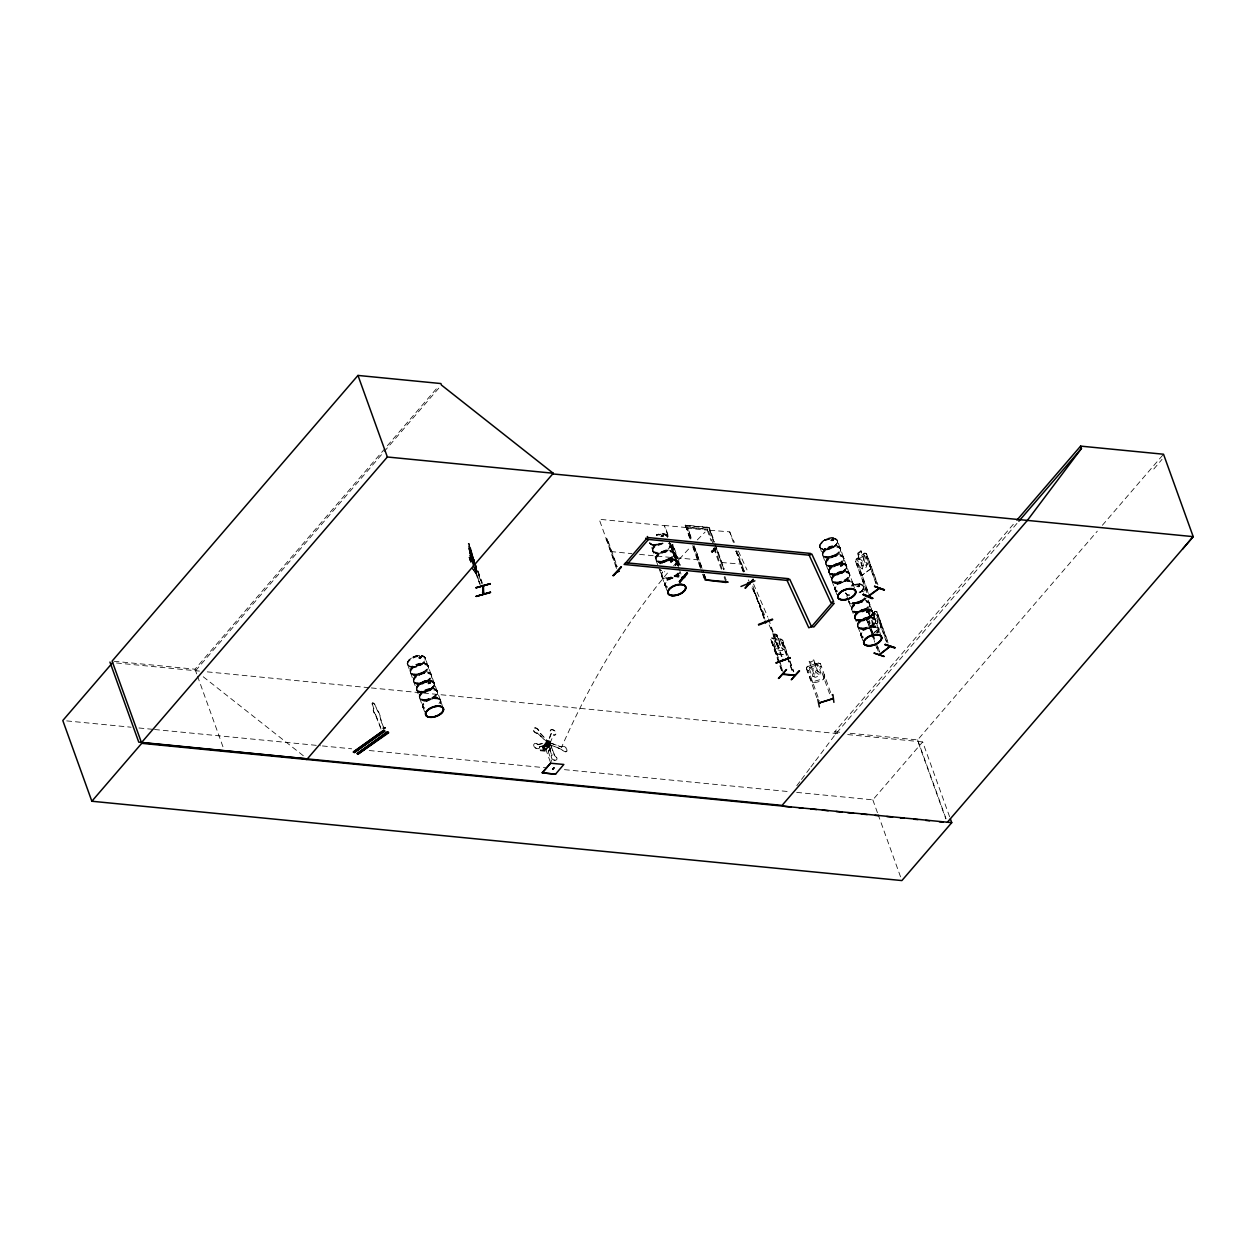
<?xml version="1.0" encoding="UTF-8"?>
<svg xmlns="http://www.w3.org/2000/svg" width="1256" height="1256" viewBox="0 0 1256 1256"><rect width="100%" height="100%" fill="white"/><g stroke="black" fill="none" stroke-linecap="round" stroke-linejoin="round"><path stroke-width="0.75" stroke-dasharray="5 3.75" d="M715.355 548.621L714.617 548.165M661.786 576.582L661.425 574.494L662.823 577.87M670.469 544.225L670.688 545.512M825.522 562.845L826.888 565.655L825.804 564.289M831.456 579.173L832.681 581.968M851.442 608.768L858.586 627.89M691.177 538.149L687.189 526.955L691.397 538.275M824.109 674.441L823.936 678.868C796.901 684.379 828.567 684.222 824.281 674.503M413.303 680.265L414.668 683.06M419.237 696.75L420.603 699.545M422.44 705.652L423.837 708.431M428.484 667.313L428.484 667.36A9.514 4.93 -19.8 0 0 415.077 666.041A9.514 4.93 -19.8 0 0 414.543 675.1A9.514 4.93 -19.8 0 0 428.469 667.36L427.087 664.393M440.84 701.617L440.589 700.22M834.659 588.091L835.978 590.979M843.906 558.732L843.922 558.826A9.514 4.93 -19.8 0 0 830.499 557.554A9.514 4.93 -19.8 0 0 829.981 566.597A9.514 4.93 -19.8 0 0 843.891 558.857L842.713 556.141M849.857 575.264L849.857 575.311A9.514 4.93 -19.8 0 0 836.433 574.039A9.514 4.93 -19.8 0 0 835.915 583.082A9.514 4.93 -19.8 0 0 849.825 575.342L849.558 573.725M869.827 604.733L869.827 604.78A9.514 4.93 -19.8 0 0 856.419 603.461A9.514 4.93 -19.8 0 0 855.885 612.52A9.514 4.93 -19.8 0 0 869.811 604.78L869.827 605.188A9.389 4.867 -19.8 0 1 856.137 612.959A9.389 4.867 -19.8 0 1 856.67 604.026A9.389 4.867 -19.8 0 1 869.874 605.329L868.493 601.891L869.293 602.896M544.303 749.094C538.887 751.324 558.37 734.619 543.283 748.388M547.914 743.112L548.888 743.913M417.636 685.478L423.413 681.977L430.274 680.925M857.047 620.417L858.868 620.794L855.603 619.695L854.347 616.869C855.776 610.149 870.424 604.733 872.842 612.991C871.334 618.69 864.207 621.014 858.9 620.794A9.404 4.867 -19.8 0 1 859.481 611.86A9.404 4.867 -19.8 0 1 872.7 613.163L872.794 612.991A9.404 4.867 -19.8 0 1 858.947 620.809M407.195 663.325C409.064 656.81 420.43 652.382 425.329 657.799C426.318 665.492 409.566 671.191 407.227 663.325L407.431 664.612M434.56 684.175C435.251 692.81 411.717 696.295 417.73 685.729M434.309 685.964L434.466 683.154L430.306 680.878M676.78 562.5L675.383 565.451A9.373 4.851 -19.8 0 0 672.4 559.187A9.373 4.851 -19.8 0 0 660.044 563.96A9.373 4.851 -19.8 0 1 672.415 559.25A9.373 4.851 -19.8 0 1 675.288 565.514A9.404 4.867 -19.8 0 0 673.404 559.407A9.404 4.867 -19.8 0 0 661.551 562.641L665.633 560.302L672.494 559.25M846.795 567.241A9.404 4.867 -19.8 0 0 833.56 565.954A9.404 4.867 -19.8 0 0 833.042 574.887A9.404 4.867 -19.8 0 0 846.795 567.241C845.351 558.983 829.698 564.07 828.426 570.915L829.698 573.772L832.963 574.918M846.795 566.77C844.801 573.05 835.476 576.457 829.557 573.411M854.473 617.23C856.278 610.636 867.912 606.397 872.559 611.672M872.7 612.677L871.413 615.958M469.697 556.33L469.932 555.388L472.994 560.27L471.408 557.476L472.664 558.936L471.283 553.033L474.47 561.887M420.995 691.993L421.372 692.292M833.592 574.887C833.325 573.615 833.168 574.714 834.785 574.212M860.69 620.009C859.795 621.296 858.68 619.035 859.497 620.794M712.246 552.593C714.931 549.076 709.828 551.698 711.901 552.562M711.807 550.693L712.466 552.452M712.67 552.405L712.67 550.787M713.204 549.422L713.424 551.274M714.727 548.134L714.083 549.5M713.973 548.291L713.706 550.097L714.193 549.343M713.863 550.112L713.063 549.437M714.397 550.489L715.465 548.966M875.244 611.484L867.284 617.685L866.718 619.915L874.631 642.114M866.844 619.883L867.394 617.732M537.756 733.08L537.223 733.378A3.344 2.088 41.2 0 1 533.219 730.191A3.344 2.088 41.2 0 1 535.684 728.135A3.344 2.088 41.2 0 1 538.84 732.028L548.275 741.746L539.06 731.777A3.344 2.088 41.2 0 0 535.904 727.883A3.344 2.088 41.2 0 0 533.439 729.956A3.344 2.088 41.2 0 0 537.442 733.127L547.286 742.516M412.533 666.638L412.062 665.994L413.083 666.449M412.251 666.496L413.193 666.339L412.156 666.434M412.408 666.889L413.02 666.324M419.834 656.982L419.818 658.144L419.441 657.312M420.038 656.778L420.603 657.485M421.482 657.563L420.038 656.715M421.545 692.292L421.938 691.836M421.011 692.103L421.859 691.083L421.749 692.26M427.904 683.405L429.348 682.275M654.188 544.664L655.616 544.429M661.017 536.516C660.201 535.574 663.309 537.427 663.702 535.888M662.132 536.548L661.41 535.668L663.388 535.197M670.437 561.071L670.783 562.06M671.426 562.013L672.321 560.631L672.243 561.479M825.428 548.935L824.328 548.574M824.878 548.778L824.909 549.092M824.847 549.217L824.595 548.338L825.522 549.06M830.985 540.598L833.325 540.598L832.681 539.342M833.199 540.221L833.466 539.499M833.623 539.829L832.288 540.692M834.643 574.212L833.435 574.667M834.769 574.102L833.984 574.856M842.917 565.341L840.5 566.456L840.971 564.949M841.504 564.98L842.368 565.357L841.41 564.776M842.242 565.074L842.117 565.891M856.89 586.521L859.685 585.861L857.11 586.065M857.456 586.521L859.073 586.128M859.12 586.128L858.398 585.265M860.674 620.244L859.826 620.119M866.467 611.107C865.258 614.467 871.617 610.337 871.538 609.317M867.19 612.127L866.891 610.856M867.88 611.389L867.315 610.699M866.828 592.644L855.587 561.432L856.231 559.171L858.79 557.413L857.267 553.394L860.972 550.803L862.401 554.775L864.74 553.064L866.514 553.535L877.928 584.888M855.838 561.432L856.325 559.265L864.74 553.237L866.42 553.676M384.556 727.35L382.97 728.496M385.152 728.229L384.352 727.365M421.2 657.657C420.32 659.573 417.086 657.343 419.912 658.223M672.572 561.369L670.783 562.248L670.233 561.369M384.964 728.402L383.143 728.354M551.462 733.394L548.197 741.59L550.05 743.207L547.977 741.841L551.164 733.064A3.344 2.088 41.2 0 1 551.651 729.548A3.344 2.088 41.2 0 1 555.859 732.327A3.344 2.088 41.2 0 1 553.912 734.886L553.708 735.121A3.344 2.088 41.2 0 0 555.639 732.578A3.344 2.088 41.2 0 0 551.431 729.799A3.344 2.088 41.2 0 0 550.944 733.316L551.258 733.645M550.05 743.207L553.535 734.76M867.535 610.652L869.623 615.785L868.446 618.47L871.115 625.88L873.956 627.702L877.143 625.174L877.708 620.637L875.04 613.226L872.857 613.258L871.428 609.286M434.152 685.65L431.656 688.539M828.96 569.832C842.556 552.483 858.35 573.709 832.995 574.887M872.292 614.153C869.042 619.192 861.129 622.285 855.477 619.334M858.79 557.413L857.534 560.066L860.203 567.476L863.155 569.329L866.514 566.864L867.19 562.374L864.505 554.948L862.228 554.948L860.972 550.803M807.357 666.481L806.368 668.38L807.341 666.386L818.268 662.87L820.419 663.749L830.844 693.218M549.751 742.767L561.589 747.022A3.344 2.088 41.2 0 1 565.891 748.027A3.344 2.088 41.2 0 1 566.016 751.81A3.344 2.088 41.2 0 1 561.683 749.487L549.83 744.62L549.751 742.767L561.668 747.022A830.624 552.31 85.6 0 1 668.726 571.574M561.668 747.022L561.809 746.77A3.344 2.088 41.2 0 1 566.095 747.791A3.344 2.088 41.2 0 1 566.236 751.575A3.344 2.088 41.2 0 1 561.887 749.251L548.071 744.18L551.745 755.264A3.344 2.088 41.2 0 0 552.483 759.252A3.344 2.088 41.2 0 0 556.612 759.692A3.344 2.088 41.2 0 0 554.43 755.547L549.971 742.516M474.219 569.659L474.69 568.858M384.854 728.072L385.576 727.444M781.829 670.421L770.697 639.32L771.545 637.922C779.411 640.591 766.772 630.716 776.852 634.61L778.202 638.676M418.813 657.783L419.598 656.951M419.253 657.704L419.284 657.202M420.258 656.747L420.556 658.018M429.552 682.558L428.579 682.699M429.411 682.149L430.494 682.84L428.955 682.306M655.224 544.586L654.627 545.214M661.504 535.527L662.289 536.422M662.775 536.234L663.199 535.37L661.52 536.155M662.775 536.343L662.477 535.072M688.743 530.739L689.607 532.591M671.081 561.605L671.772 560.883M672.196 561.087L671.615 560.474L672.902 561.071M696.562 552.452L697.425 554.304M831.048 540.378L831.865 539.766M833.105 540.363L833.089 539.389L831.189 540.159M842.038 565.498L840.641 565.451M840.923 564.902L840.766 566.111L842.399 565.451M858.868 585.861L858.115 586.348M854.912 615.738L855.901 614.263M860.58 620.385L859.685 620.794M866.091 611.688L867.158 610.966M868.618 611.703L868.791 611.06M796.791 785.722L800.308 781.044M801.485 779.474L809.712 768.531M810.889 766.961L814.422 762.266M815.599 760.712L835.585 734.116L1017.58 522.684M690.737 539.06L686.828 528.211L687.487 527.442L707.897 529.326L722.388 569.784M686.828 528.211L707.238 530.095L707.897 529.326L687.236 527.237M714.491 549.61L715.402 549.233M715.276 551.792L714.821 549.233L713.486 548.951M1153.809 469.022L1162.035 459.351M114.029 661.268L195.025 669.212L438.344 386.503M195.575 670.72L382.844 453.149M384.116 451.658L440.165 386.534M689.638 538.165L685.399 525.102L709.295 527.442L714.507 541.933M685.07 525.495L709.295 527.442M771.467 638.017L780.871 638.974L782.802 640.387L789.27 659.039M770.697 639.32L777.197 654.046L786.601 654.973L786.554 651.142M776.773 634.704L778.123 638.802L780.683 640.23L783.351 647.641L782.488 650.624L778.751 650.263L775.596 646.887L772.927 639.461L774.45 638.346L772.848 634.217M781.562 670.735L771.498 641.722L772.597 641.832L782.284 668.741M771.231 642.036L772.597 641.832M782.802 640.387L778.28 638.582M782.096 643.088L783.461 642.899L782.096 643.088L786.617 655.648M777.197 654.046L774.732 649.87M835.585 734.116L834.738 731.761L1015.649 521.601M850.171 733.284L917.649 739.894L1097.289 531.194M1102.376 525.275L1163.527 454.232M796.697 792.395L872.826 799.852L922.673 741.919L949.756 817.154M616.508 568.481L606.24 538.887L607.339 538.997L617.214 566.456M605.973 539.201L607.339 538.997M677.298 565.592L670.312 545.151L671.41 545.277L678.664 565.404M670.045 545.465L671.41 545.277M678.947 565.231L671.976 544.79L673.075 544.9L680.312 565.027M671.709 545.088L673.075 544.9M743.034 571.496L736.047 551.054L737.146 551.164L744.4 571.307L741.275 564.337M735.78 551.368L737.146 551.164M537.961 744.777L547.428 742.249L548.746 744.243L539.374 747.116A3.344 2.088 41.2 0 1 536.422 748.67A3.344 2.088 41.2 0 1 533.737 744.604A3.344 2.088 41.2 0 1 537.615 744.478L547.208 742.5L548.527 744.478L539.279 746.755M545.952 749.989L543.251 749.706L542.231 746.849L543.408 745.499L552.185 746.362L548.605 751.622L540.347 750.743L543.927 745.483L540.347 750.743M550.348 762L544.162 744.635L545.355 743.285L548.04 743.568L552.028 755.17M537.552 733.331L547.428 742.249M546.109 745.781L544.931 747.132L542.231 746.849M544.162 744.635L546.862 744.918L548.04 743.568M542.827 750.193L544.445 748.356L547.145 748.639L545.528 750.491M548.071 744.18L550.316 744.149L554.65 755.311A3.344 2.088 41.2 0 1 556.832 759.44A3.344 2.088 41.2 0 1 552.703 759.001A3.344 2.088 41.2 0 1 551.949 755.029L552.248 754.919M549.312 744.039L549.579 745.64M547.899 747.791L549.076 746.441L546.376 746.143L545.198 747.493L547.899 747.791L546.862 744.918M540.049 749.895L548.307 750.774L552.185 746.362M815.254 663.937L813.794 659.887L809.1 661.394L810.764 665.523L808.864 667.517L811.549 674.943L815.034 677.361L819.414 675.948L820.608 672.023L817.939 664.612L815.113 664.032M434.655 684.489C432.739 675.179 412.031 683.154 417.463 691.177M428.877 683.28L429.992 682.353M428.28 683.876L430.243 683.405L430.4 682.306M659.824 563.693C663.655 559.815 672.871 555.859 676.686 561.526M831.645 540.221L833.136 539.86L832.194 540.441M829.981 568.34L831.503 566.927M840.798 565.608L842.148 565.184M866.718 611.217L866.86 612.049M385.498 727.412L384.744 728.417L384.367 727.679M547.067 742.751L548.495 741.495M382.829 728.056L384.587 728.26M868.069 611.766L871.491 609.05M867.284 617.638L869.623 615.785M868.807 621.751L867.519 622.379L868.807 621.751L873.972 636.101M886.453 641.926L876.767 615.016L877.708 614.278L887.741 641.298M876.767 615.016L878.054 614.388M874.255 632.412L880.801 627.199M872.92 633.652L881.037 627.309L880.676 622.379L881.037 627.309M857.817 563.347L856.498 563.928L857.817 563.347L869.435 595.627M866.279 556.769L867.598 556.188L866.279 556.769L875.966 583.679M870.439 569.015L861.961 575.217L870.549 569.062L870.267 564.164L870.549 569.062M380.992 729.014L375.45 714.931A5.008 2.072 54.3 0 1 373.801 708.855L372.451 704.333A2.512 1.036 54.3 0 1 373.252 702.967A2.512 1.036 54.3 0 1 375.513 705.652L377.083 710.017A5.008 2.072 54.3 0 1 379.987 716.626L384.964 731.918M384.729 732.091L379.767 716.799A5.008 2.072 54.3 0 0 376.847 710.174L375.513 705.652M373.801 708.855L372.451 704.333M375.45 714.931L375.685 714.758A5.008 2.072 54.3 0 1 374.021 708.682M384.666 727.946L383.473 727.083L384.619 727.444M420.415 657.61L420.132 656.982M419.143 683.939L421.074 682.667A9.404 4.867 -19.8 0 1 434.325 683.986A9.404 4.867 -19.8 0 1 420.572 691.632A9.404 4.867 -19.8 0 1 421.105 682.683M428.751 682.353L428.673 683.578L430.133 683.248M429.709 689.811L431.624 688.539L422.801 691.978L417.306 690.784M661.363 562.264L663.294 560.992M670.971 560.678L671.269 561.934M833.356 538.118C827.092 535.37 812.726 547.224 823.81 549.531C829.965 551.855 844.66 540.944 833.387 538.086M711.241 551.258L713.565 551.258M711.226 551.462L712.152 551.541M715.386 549.422L714.334 549.327M713.141 551.745L712.152 551.651M468.174 543.895L468.896 543.346L474.062 562.578M469.022 544.382L469.461 545.967M469.242 550.599L468.268 543.707M474.721 562.233L470.184 548.118M469.038 548.888L470.655 548.04M649.666 543.016L653.811 545.261L662.901 543.079A9.404 4.867 -19.8 0 1 649.87 543.047M660.703 544.162L662.917 543.126M420.477 657.642L419.3 657.83L420.195 657.202M420.069 658.097L421.514 657.155M418.468 665.79L420.681 664.754M671.756 560.663L670.327 561.275L671.065 561.934M421.231 683.06A9.404 4.867 -19.8 0 1 434.466 684.347A9.404 4.867 -19.8 0 1 420.713 692.009A9.404 4.867 -19.8 0 1 421.231 683.06L423.429 682.024M824.313 540.237A9.373 4.851 -19.8 0 1 837.501 541.524A9.373 4.851 -19.8 0 1 823.795 549.139A9.373 4.851 -19.8 0 1 824.313 540.237A9.404 4.867 -19.8 0 1 837.548 541.556A9.404 4.867 -19.8 0 1 823.795 549.202A9.404 4.867 -19.8 0 1 824.313 540.253L826.511 539.216M832.932 540.63L831.064 540.63M867.755 611.562L866.436 611.389M867.99 611.939L866.248 612.08M859.654 619.648L860.329 619.836M753.302 589.095L764.37 619.349M754.589 590.524L753.82 590.069L764.48 617.983M770.901 627.309L781.436 656.59M807.482 666.591L810.764 665.523M818.268 663.121L815.144 664.126L813.684 660.059M808.456 670.39L807.216 671.081L808.456 670.39L819.493 701.162M819.87 666.716L821.157 666.308L819.933 666.983L830.844 697.221M658.851 534.177L656.495 534.915A9.404 4.867 -19.8 0 1 667.533 537.285A9.373 4.851 -19.8 0 0 656.511 534.946L665.209 534.192L667.784 537.411M662.619 536.5L661.174 536.5M423.288 681.647L425.643 680.909M852.4 585.092L859.261 584.04M858.602 586.866L856.985 586.536M468.896 543.346L470.042 548.322M470.608 547.883L474.564 562.28M468.975 548.731L473.465 562.908M469.132 548.699L472.162 561.51M470.749 557.099L470.513 550.835L471.173 551.4M473.889 565.31L469.226 551.227L470.906 557.052M471.157 551.258L474.36 560.223M469.116 557.46L471.283 563.63L469.116 557.46L472.523 561.071M470.702 557.005L480.294 584.228M475.647 567.131L481.613 583.271M476.636 573.003L476.448 566.786L476.636 573.003L475.066 569.8M472.397 568.733L476.432 573.694L474.721 565.012M471.754 553.708L474.344 560.883M857.958 586.662L859.34 586.16L859.01 585.312M429.285 682.385L430.525 682.385M422.927 692.292L425.25 691.915M832.131 540.818L831.755 540.771M670.202 558.857L672.353 558.857A9.404 4.867 -19.8 0 1 675.179 565.153A9.404 4.867 -19.8 0 0 672.321 558.889A9.404 4.867 -19.8 0 0 659.918 563.661A9.404 4.867 -19.8 0 1 672.321 558.889M841.63 564.745L842.745 564.98M866.122 609.05L868.273 609.05M867.566 610.589L868.446 610.777M709.844 530.268L729.815 531.853L733.52 542.812M721.446 562.5L741.433 564.101M686.278 527.536L664.644 525.479L668.522 536.234M676.262 557.758L697.896 559.831M685.493 525.824L708.761 528.101L713.942 542.514M610.793 551.557L631.878 553.629M639.555 554.367L675.979 557.947M772.942 634.468L776.679 634.83M773.932 635.096L776.334 635.332L776.82 636.651L774.418 636.415M777.244 653.921L786.696 654.863M834.738 731.761L842.446 732.531M116.51 662.98L199.469 671.096M207.287 671.866L369.39 687.739M371.336 687.927L840.013 733.834M847.706 734.587L922.673 741.919M66.709 720.897L131.111 727.208M138.929 727.978L152.588 729.312M154.535 729.5L320.453 745.75M322.399 745.938L351.68 748.812M369.248 750.523L546.862 767.918M564.431 769.645L788.894 791.625M544.225 746.331L552.483 747.21M861.161 584.401L859.292 583.993C866.012 583.946 863.594 592.047 858.837 593.303A9.404 4.867 -19.8 0 0 862.998 585.955A9.404 4.867 -19.8 0 0 852.541 585.437M672.525 559.203L675.822 560.38M671.819 560.474L672.745 560.71M875.134 611.437L876.861 611.892M475.412 573.333L476.432 573.694M873.03 613.069L875.134 611.28L876.955 611.75L888.039 642.978M818.253 663.027L820.419 663.749M855.587 561.432L867.158 592.769M859.434 572.092L862.103 575.06M847.847 595.03L845.586 593.209M383.975 727.711L384.493 728.559L383.535 728.386M203.221 676.764L304.25 756.473M848.569 572.532L849.292 573.427M823.496 556.549L822.319 553.943M849.448 602.488L848.569 601.373M877.693 627.341L878.635 628.487M672.698 551.824L673.891 554.461M653.544 552.295L649.902 543.079M665.947 586.678L665.005 585.484M436.413 689.984L437.638 692.637M411.324 673.97L410.1 671.348M439.569 698.838L440.479 699.985M538.18 744.525L537.835 744.227A3.344 2.088 41.2 0 0 533.957 744.368A3.344 2.088 41.2 0 0 536.642 748.419A3.344 2.088 41.2 0 0 539.593 746.88L539.483 746.519M839.463 547.145L840.17 548.071M851.866 581.528L852.526 582.376L849.606 574.494M874.568 618.533L875.762 621.673A9.373 4.851 -19.8 0 1 862.087 629.429A9.373 4.851 -19.8 0 1 862.605 620.527A9.373 4.851 -19.8 0 1 875.777 621.814L875.746 621.092M430.494 673.546L431.436 674.817M424.402 656.668L425.266 657.736M842.572 555.984L843.184 556.659M423.79 708.415L423.727 708.353A9.514 4.93 -19.8 0 1 430.824 698.901A9.514 4.93 -19.8 0 1 440.432 703.093M414.48 682.824L413.821 681.977L419.441 697.425M712.45 551.353L712.152 550.489M813.056 682.432L810.198 678.947L813.087 682.51M859.544 571.982L862.071 575.264M862.558 585.202L863.39 586.254M854.598 618.25L855.603 619.632M857.879 626.98L861.946 636.965M669.307 542.718L670.39 544.068M669.291 542.733L669.966 543.487A9.373 4.851 -19.8 0 1 664 550.96A9.373 4.851 -19.8 0 1 652.979 550.929A9.373 4.851 -19.8 0 1 657.014 543.456M656.888 561.385L652.947 551.541M661.99 576.787L664.848 584.621M410.618 673.059L413.507 680.94M422.974 707.364L425.046 712.906M870.549 630.418L873.03 633.683M822.853 555.702L825.71 563.489M826.071 564.619L831.645 579.974M848.852 601.734L851.615 609.364M832.006 581.104L834.863 588.938M835.209 590.006L837.893 597.244M861.129 635.929L863.186 641.423M656.056 560.349L658.741 567.586M665.209 585.736L667.266 591.231M427.872 665.413L425.03 657.704M437.025 690.8L431.467 675.461M440.275 699.733L437.402 691.852M419.787 698.509L422.628 706.202M431.059 674.284L428.249 666.512L428.469 667.768M469.932 555.388L474.219 563.316M472.963 563.3L470.843 559.988L471.393 562.751M469.179 557.664L470.309 559.438M472.539 568.56L475.6 573.442M664.911 585.39L664.66 583.977M840.029 547.883L837.265 540.3M875.055 619.145L869.592 603.932M878.305 628.141L875.526 620.417M849.15 573.238L843.687 558.009L843.906 559.281M673.247 552.514L670.5 544.978M828.803 572.642L829.839 568.073M676.56 561.165L675.524 565.797A9.404 4.867 -19.8 0 0 673.499 559.689A9.404 4.867 -19.8 0 0 661.645 562.923M729.642 532.042L734.383 542.372M738.324 550.991L747.006 569.926M753.553 584.04L767.84 617.12M748.372 579.832L758.64 602.221M758.875 602.55L765.972 618.046M769.127 624.939L776.239 640.434M878.713 628.628L878.98 630.057M848.93 601.86L848.93 601.907A9.373 4.851 -19.8 0 0 857.377 603.665A9.373 4.851 -19.8 0 0 866.263 597.825M375.685 714.758L381.227 728.841M866.31 553.629L877.614 584.746M866.609 556.91L876.295 583.82M857.534 553.488L858.963 557.46M876.751 611.86L880.566 622.458M877.112 615.142L886.799 642.052M857.487 563.206L868.477 593.711M863.17 586.207L865.871 593.664M868.21 600.101L869.089 602.582M881.272 636.415L878.745 629.272M917.649 739.894L946.003 818.629M918.293 742.484L945.815 818.896M868.241 611.813L869.78 615.817M877.85 646.856L880.425 654.031M868.461 621.626L872.339 632.396M872.983 634.186L875.558 641.361M876.217 643.15L879.436 652.131M866.734 619.836L874.317 640.434M876.908 647.609L878.195 651.205M875.275 643.904L877.85 651.079M843.168 556.659L840.452 548.495M852.808 583.412L854.724 588.766M848.412 600.399L845.822 593.256A9.404 4.867 -19.8 0 0 847.988 595.03M819.823 547.019L822.523 554.634M872.826 799.852L877.442 812.695M878.117 814.516L900.568 876.908M806.525 668.286L810.356 678.962M806.352 668.286L816.84 697.724M789.914 660.829L793.792 671.599M783.195 643.198L787.072 653.968M789.647 661.143L793.525 671.897M782.347 642.789L786.868 655.349M787.528 657.139L792.693 671.489M787.261 657.438L792.426 671.803M768.484 618.91L782.221 657.045M752.815 586.081L764.857 619.161M754.102 590.712L763.993 618.156M772.33 642.13L783.304 672.635M736.88 551.478L743.96 571.794M736.047 551.054L743.474 571.982M715.166 543.738L724.304 569.109M708.965 527.834L713.706 541.006M716.281 548.181L724.021 569.659M714.601 544.319L723.676 569.533M724.806 576.316L726.266 580.194M707.238 530.095L711.131 540.944M713.738 548.165L721.541 569.863M724.147 577.085L726.109 582.501M694.003 545.512L703.753 572.752M704.271 574.369L706.374 580.005M694.442 547.239L703.611 572.72M704.271 574.542L705.574 578.168M693.343 546.282L701.146 567.963M703.753 575.201L705.699 580.617M685.399 525.102L690.031 538.432M692.731 545.481L702.355 572.658M703.046 574.102L704.946 579.864M692.888 547.224L702.025 572.595M702.669 574.4L704.632 579.832M672.808 545.214L680.045 565.341M671.976 544.79L679.213 564.917M668.223 536.406L664.346 525.652L599.175 519.262L616.775 568.167M671.144 545.575L678.397 565.718M667.25 536.029L667.517 536.767A9.373 4.851 -19.8 0 0 659.117 534.993M679.104 568.874L673.671 553.692M679.653 570.365L680.988 574.071M670.312 545.151L677.565 565.294M659.039 568.466L661.661 575.798M607.072 539.311L616.947 566.77M548.307 750.774L548.605 751.622M545.355 743.285L551.729 761.481M543.408 745.499L544.445 748.356M474.988 562.672L482.1 582.407M474.36 561.605L469.147 548.574L469.273 551.258M475.004 563.41L482.1 583.145M471.251 553.833L473.842 561.008M474.485 562.798L482.241 584.338M475.145 565.326L471.094 554.084L473.842 563.975M471.408 559.187L475.223 569.769M474.485 568.811L479.651 583.161M472.68 564.619L479.792 584.354M440.636 700.958L442.505 706.17M407.603 664.424L410.257 671.897M195.025 669.212L196.878 674.362M197.537 676.183L223.741 748.953M852.793 582.768L853.06 584.134M469.367 550.505L472.319 561.463M851.631 609.458L851.411 608.187M475.208 568.466L476.275 573.725M471.016 562.154L469.807 556.157L470.576 561.903L469.666 558.653M431.436 675.367L431.703 676.686L431.452 674.817M819.446 545.92L819.681 547.208M470.686 550.787L470.78 552.719L469.304 548.527L469.493 551.478M469.917 551.211L469.964 552.813M786.507 651.016L786.46 654.816M673.593 565.844A830.624 552.31 85.6 0 1 691.004 546.501M697.363 539.86A830.624 552.31 85.6 0 1 705.071 532.089M423.979 708.729A9.389 4.867 -19.8 0 1 431.028 699.482A9.389 4.867 -19.8 0 1 440.495 703.611M424.795 707.976A9.389 4.867 -19.8 0 1 424.685 701.131A9.389 4.867 -19.8 0 1 436.758 697.394A9.389 4.867 -19.8 0 1 438.988 703.58M423.507 707.819A9.514 4.93 -19.8 0 1 430.667 698.446A9.514 4.93 -19.8 0 1 440.259 702.622M372.231 704.49A2.512 1.036 54.3 0 1 373.016 703.14A2.512 1.036 54.3 0 1 375.277 705.825M659.871 563.457A9.373 4.851 -19.8 0 1 672.227 558.7A9.373 4.851 -19.8 0 1 675.084 564.949M656.605 535.229A9.404 4.867 -19.8 0 1 667.627 537.552M669.621 543.361A9.514 4.93 -19.8 0 1 665.146 551.651A9.514 4.93 -19.8 0 1 652.916 551.62A9.514 4.93 -19.8 0 1 659.526 543.33M668.318 543.22A9.373 4.851 -19.8 0 1 665.978 551.745A9.373 4.851 -19.8 0 1 653.026 551.714A9.373 4.851 -19.8 0 1 662.069 543.204M670.516 545.23A9.514 4.93 -19.8 0 1 656.59 552.97A9.514 4.93 -19.8 0 1 657.124 543.911M669.448 542.89A9.514 4.93 -19.8 0 1 670.28 543.942M663.027 543.534A9.373 4.851 -19.8 0 1 650.074 543.503M666.182 587.054A9.389 4.867 -19.8 0 1 667.988 580.492A9.389 4.867 -19.8 0 1 678.868 577.132M667.281 587.337A9.514 4.93 -19.8 0 1 666.889 580.649A9.514 4.93 -19.8 0 1 678.742 576.535M661.834 563.395A9.373 4.851 -19.8 0 1 672.698 560.019A9.373 4.851 -19.8 0 1 676.529 564.823M661.41 570.664A9.373 4.851 -19.8 0 1 660.044 569.926M661.221 570.224A9.404 4.867 -19.8 0 1 659.855 569.486M679.433 572.5A9.514 4.93 -19.8 0 1 666.952 578.875A9.514 4.93 -19.8 0 1 662.995 572.469M667.015 586.301A9.389 4.867 -19.8 0 1 667.438 579A9.389 4.867 -19.8 0 1 680.14 576.017M679.496 573.034A9.389 4.867 -19.8 0 1 666.151 579.251A9.389 4.867 -19.8 0 1 664.769 571.59M667.109 586.882A9.514 4.93 -19.8 0 1 666.732 580.194A9.514 4.93 -19.8 0 1 678.585 576.08M678.287 573.521A9.514 4.93 -19.8 0 1 664.769 578.215A9.514 4.93 -19.8 0 1 664.33 570.585M677.989 572.987A9.389 4.867 -19.8 0 1 665.617 577.76A9.389 4.867 -19.8 0 1 662.744 571.496M836.198 591.325A9.389 4.867 -19.8 0 1 843.247 582.077A9.389 4.867 -19.8 0 1 852.714 586.207M837.281 591.607A9.514 4.93 -19.8 0 1 841.881 581.905A9.514 4.93 -19.8 0 1 852.651 585.689M837.03 590.555A9.373 4.851 -19.8 0 1 836.92 583.742A9.373 4.851 -19.8 0 1 848.962 580.005A9.373 4.851 -19.8 0 1 851.191 586.175M837.108 591.152A9.514 4.93 -19.8 0 1 841.708 581.45A9.514 4.93 -19.8 0 1 852.479 585.217A9.389 4.867 -19.8 0 1 862.872 585.673A9.404 4.867 -19.8 0 1 858.696 593.005A9.389 4.867 -19.8 0 0 862.872 585.673A9.404 4.867 -19.8 0 0 852.432 585.139M845.696 592.973A9.404 4.867 -19.8 0 0 849.7 595.109A9.389 4.867 -19.8 0 1 845.712 592.973M855.022 585.202A9.326 4.836 -19.8 0 1 863.092 586.426A9.326 4.836 -19.8 0 1 860.831 592.455M848.208 595.423A9.326 4.836 -19.8 0 1 846.026 593.68M864.772 597.778A9.389 4.867 -19.8 0 1 849.213 601.436M859.763 591.513A9.389 4.867 -19.8 0 1 863.704 591.89M865.227 598.767A9.514 4.93 -19.8 0 1 855.995 603.477A9.514 4.93 -19.8 0 1 848.616 601.436M865.054 598.311A9.514 4.93 -19.8 0 1 855.838 603.006A9.514 4.93 -19.8 0 1 848.459 600.98M862.103 637.247A9.389 4.867 -19.8 0 1 869.168 628A9.389 4.867 -19.8 0 1 878.619 632.129M863.186 637.53A9.514 4.93 -19.8 0 1 863.076 630.606A9.514 4.93 -19.8 0 1 875.322 626.807A9.514 4.93 -19.8 0 1 877.583 633.071M862.951 636.462A9.373 4.851 -19.8 0 1 863.374 629.193A9.373 4.851 -19.8 0 1 876.044 626.21A9.373 4.851 -19.8 0 1 875.62 633.479M863.029 637.075A9.514 4.93 -19.8 0 1 862.903 630.135A9.514 4.93 -19.8 0 1 875.149 626.351A9.514 4.93 -19.8 0 1 877.41 632.616M809.508 667.423L814.076 671.018C809.602 678.994 815.772 678.02 815.395 671.567C819.305 676.843 824.705 674.174 816.023 670.421C820.215 662.98 814.689 663.435 814.673 669.825L810.936 666.999L809.508 667.423M874.82 613.729L874.223 619.899C880.723 621.076 877.347 626.556 873.846 621.28C874.757 628 870.11 630.795 872.794 620.982C866.624 619.899 869.764 614.529 873.155 619.553L873.642 614.514L874.82 613.729M864.269 555.466L863.531 561.573C870.314 562.861 866.703 568.246 863.123 562.955C863.736 569.973 859.198 572.108 862.04 562.641C855.603 561.463 858.978 556.173 862.417 561.228L863.029 556.235L864.269 555.466M431.703 676.183L431.703 676.23A9.514 4.93 -19.8 0 0 418.279 674.959A9.514 4.93 -19.8 0 0 417.746 684.002A9.514 4.93 -19.8 0 0 431.671 676.262L431.687 676.309M437.638 692.668L437.638 692.715A9.514 4.93 -19.8 0 0 424.214 691.444A9.514 4.93 -19.8 0 0 423.68 700.487A9.514 4.93 -19.8 0 0 437.606 692.747L437.622 692.794M673.923 554.508L673.907 554.555A9.514 4.93 -19.8 0 0 660.499 553.284A9.514 4.93 -19.8 0 0 659.965 562.327A9.514 4.93 -19.8 0 0 673.891 554.587L673.907 554.634M780.133 640.45L779.144 644.611L783.493 649.587L778.657 645.38C779.27 651.487 773.853 648.865 777.48 644.422L773.335 639.634L777.951 643.606L778.767 640.199L780.133 640.45M875.746 621.312L875.73 621.359A9.514 4.93 -19.8 0 1 861.82 629.005A9.514 4.93 -19.8 0 1 862.354 619.946A9.514 4.93 -19.8 0 1 875.746 621.265L875.762 621.265M871.099 610.4L869.042 612.017L869.529 613.352L871.57 611.719L871.099 610.4M873.328 614.577L870.141 617.104L872.81 624.53L875.997 621.987L873.328 614.577M860.438 552.075L858.272 553.66L858.743 554.995L860.91 553.409L860.438 552.075M862.699 556.267L859.34 558.747L862.008 566.158L865.384 563.693L862.699 556.267M470.639 549.877L472.429 559.093L470.639 549.877M736.707 551.667L736.503 552.499L736.707 551.667M546.957 748.356L545.873 749.581L546.957 748.356M813.15 660.97L810.324 661.881L810.811 663.199L813.621 662.305L813.15 660.97M815.599 665.366L811.219 666.763L813.888 674.189L818.268 672.776L815.599 665.366M471.895 560.914L471.408 561.777L471.895 560.914M778.673 640.026L774.936 639.665L777.605 647.076L781.342 647.452L778.673 640.026M840.719 549.877L840.704 549.83A9.514 4.93 -19.8 0 0 827.296 548.636A9.514 4.93 -19.8 0 0 826.762 557.695A9.514 4.93 -19.8 0 0 840.688 549.955M417.997 684.442A9.389 4.867 -19.8 0 0 431.734 676.811A9.389 4.867 -19.8 0 0 418.531 675.524A9.389 4.867 -19.8 0 0 417.997 684.442M420.729 691.946A9.341 4.836 -19.8 0 0 434.403 684.347A9.341 4.836 -19.8 0 0 421.262 683.06A9.341 4.836 -19.8 0 0 420.729 691.946M411.591 666.559A9.341 4.836 -19.8 0 0 425.266 658.96A9.404 4.867 -19.8 0 0 412.094 657.657A9.404 4.867 -19.8 0 0 411.56 666.606A9.404 4.867 -19.8 0 0 425.329 658.96A9.341 4.836 -19.8 0 0 412.109 657.673A9.341 4.836 -19.8 0 0 411.591 666.559M420.525 691.365A9.341 4.836 -19.8 0 0 434.199 683.766A9.341 4.836 -19.8 0 0 421.043 682.479A9.341 4.836 -19.8 0 0 420.525 691.365M411.874 667.329A9.341 4.836 -19.8 0 0 425.533 659.73A9.341 4.836 -19.8 0 0 412.392 658.442A9.341 4.836 -19.8 0 0 411.874 667.329M411.67 666.889A9.404 4.867 -19.8 0 0 425.423 659.243A9.404 4.867 -19.8 0 0 412.188 657.94A9.404 4.867 -19.8 0 0 411.67 666.889M417.463 682.95A9.389 4.867 -19.8 0 0 431.2 675.32A9.389 4.867 -19.8 0 0 417.997 674.032A9.389 4.867 -19.8 0 0 417.463 682.95M414.794 675.54A9.389 4.867 -19.8 0 0 428.531 667.909A9.389 4.867 -19.8 0 0 415.328 666.606A9.389 4.867 -19.8 0 0 414.794 675.54M417.589 683.547A9.514 4.93 -19.8 0 0 431.499 675.807A9.514 4.93 -19.8 0 0 418.122 674.503A9.514 4.93 -19.8 0 0 417.589 683.547M414.37 674.645A9.514 4.93 -19.8 0 0 428.296 666.905A9.514 4.93 -19.8 0 0 414.904 665.586A9.514 4.93 -19.8 0 0 414.37 674.645M414.26 674.048A9.389 4.867 -19.8 0 0 427.982 666.418A9.389 4.867 -19.8 0 0 414.778 665.115A9.389 4.867 -19.8 0 0 414.26 674.048M421.011 692.715A9.341 4.836 -19.8 0 0 434.686 685.117A9.341 4.836 -19.8 0 0 421.529 683.829A9.341 4.836 -19.8 0 0 421.011 692.715M420.807 692.26A9.404 4.867 -19.8 0 0 434.56 684.614A9.404 4.867 -19.8 0 0 421.325 683.327A9.404 4.867 -19.8 0 0 420.807 692.26M423.931 700.942A9.389 4.867 -19.8 0 0 437.669 693.296A9.389 4.867 -19.8 0 0 424.465 692.009A9.389 4.867 -19.8 0 0 423.931 700.942M423.523 700.032A9.514 4.93 -19.8 0 0 437.433 692.292A9.514 4.93 -19.8 0 0 424.057 690.988A9.514 4.93 -19.8 0 0 423.523 700.032M423.398 699.435A9.389 4.867 -19.8 0 0 437.135 691.805A9.389 4.867 -19.8 0 0 423.931 690.517A9.389 4.867 -19.8 0 0 423.398 699.435M660.232 562.766A9.373 4.851 -19.8 0 0 673.938 555.136A9.373 4.851 -19.8 0 0 660.75 553.849A9.373 4.851 -19.8 0 0 660.232 562.766M659.683 561.275A9.389 4.867 -19.8 0 0 673.42 553.645A9.389 4.867 -19.8 0 0 660.201 552.357A9.389 4.867 -19.8 0 0 659.683 561.275M659.808 561.872A9.514 4.93 -19.8 0 0 673.718 554.131A9.514 4.93 -19.8 0 0 660.342 552.828A9.514 4.93 -19.8 0 0 659.808 561.872M649.776 542.78A9.404 4.867 -19.8 0 0 660.577 543.832A9.373 4.851 -19.8 0 1 649.807 542.733M830.232 567.037A9.373 4.851 -19.8 0 0 843.938 559.407A9.373 4.851 -19.8 0 0 830.765 558.119A9.373 4.851 -19.8 0 0 830.232 567.037M832.901 574.479A9.389 4.867 -19.8 0 0 846.638 566.849A9.389 4.867 -19.8 0 0 833.435 565.545A9.389 4.867 -19.8 0 0 832.901 574.479M832.759 573.961A9.326 4.836 -19.8 0 0 846.403 566.378A9.326 4.836 -19.8 0 0 833.278 565.09A9.326 4.836 -19.8 0 0 832.759 573.961M824.093 549.893A9.326 4.836 -19.8 0 0 837.736 542.309A9.326 4.836 -19.8 0 0 824.611 541.022A9.326 4.836 -19.8 0 0 824.093 549.893M832.791 574.228A9.404 4.867 -19.8 0 0 846.544 566.566A9.404 4.867 -19.8 0 0 833.325 565.279A9.404 4.867 -19.8 0 0 832.791 574.228M823.889 549.5A9.404 4.867 -19.8 0 0 837.658 541.854A9.404 4.867 -19.8 0 0 824.423 540.551A9.404 4.867 -19.8 0 0 823.889 549.5M829.698 565.545A9.373 4.851 -19.8 0 0 843.404 557.915A9.373 4.851 -19.8 0 0 830.216 556.628A9.373 4.851 -19.8 0 0 829.698 565.545M827.029 558.119A9.373 4.851 -19.8 0 0 840.735 550.505A9.373 4.851 -19.8 0 0 827.547 549.217A9.373 4.851 -19.8 0 0 827.029 558.119M829.808 566.142A9.514 4.93 -19.8 0 0 843.734 558.402A9.514 4.93 -19.8 0 0 830.342 557.099A9.514 4.93 -19.8 0 0 829.808 566.142M826.605 557.24A9.514 4.93 -19.8 0 0 840.515 549.5A9.514 4.93 -19.8 0 0 827.139 548.181A9.514 4.93 -19.8 0 0 826.605 557.24M826.495 556.628A9.373 4.851 -19.8 0 0 840.186 549.013A9.373 4.851 -19.8 0 0 827.013 547.726A9.373 4.851 -19.8 0 0 826.495 556.628M832.932 574.604A9.404 4.867 -19.8 0 0 846.685 566.943A9.404 4.867 -19.8 0 0 833.466 565.655A9.404 4.867 -19.8 0 0 832.932 574.604M833.23 575.295A9.326 4.836 -19.8 0 0 846.874 567.696A9.326 4.836 -19.8 0 0 833.764 566.425A9.326 4.836 -19.8 0 0 833.23 575.295M836.166 583.522A9.373 4.851 -19.8 0 0 849.872 575.892A9.373 4.851 -19.8 0 0 836.7 574.604A9.373 4.851 -19.8 0 0 836.166 583.522M835.742 582.627A9.514 4.93 -19.8 0 0 849.668 574.887A9.514 4.93 -19.8 0 0 836.276 573.584A9.514 4.93 -19.8 0 0 835.742 582.627M835.617 582.03A9.389 4.867 -19.8 0 0 849.354 574.4A9.389 4.867 -19.8 0 0 836.151 573.113A9.389 4.867 -19.8 0 0 835.617 582.03M858.837 620.464A9.389 4.867 -19.8 0 0 872.575 612.834A9.389 4.867 -19.8 0 0 859.371 611.546A9.404 4.867 -19.8 0 0 858.821 620.433A9.404 4.867 -19.8 0 0 872.575 612.787A9.404 4.867 -19.8 0 0 859.34 611.484A9.389 4.867 -19.8 0 0 858.837 620.464A9.389 4.867 -19.8 0 0 872.59 612.881A9.404 4.867 -19.8 0 0 859.371 611.562A9.404 4.867 -19.8 0 0 858.853 620.511A9.404 4.867 -19.8 0 0 872.606 612.865A9.389 4.867 -19.8 0 0 859.387 611.594A9.389 4.867 -19.8 0 0 858.853 620.511M858.68 619.883A9.326 4.836 -19.8 0 0 872.323 612.3A9.326 4.836 -19.8 0 0 859.198 611.013A9.326 4.836 -19.8 0 0 858.68 619.883M858.712 620.119A9.404 4.867 -19.8 0 0 872.465 612.473A9.404 4.867 -19.8 0 0 859.23 611.185A9.404 4.867 -19.8 0 0 858.712 620.119M855.603 611.452A9.373 4.851 -19.8 0 0 869.309 603.838A9.373 4.851 -19.8 0 0 856.137 602.55A9.373 4.851 -19.8 0 0 855.603 611.452M855.713 612.065A9.514 4.93 -19.8 0 0 869.639 604.324A9.514 4.93 -19.8 0 0 856.247 603.006A9.514 4.93 -19.8 0 0 855.713 612.065M859.151 621.202A9.326 4.836 -19.8 0 0 872.794 613.619A9.326 4.836 -19.8 0 0 859.669 612.331A9.326 4.836 -19.8 0 0 859.151 621.202M861.663 628.55A9.514 4.93 -19.8 0 0 875.573 620.809A9.514 4.93 -19.8 0 0 862.181 619.491A9.514 4.93 -19.8 0 0 861.663 628.55M861.538 627.953A9.389 4.867 -19.8 0 0 875.259 620.323A9.389 4.867 -19.8 0 0 862.056 619.02A9.389 4.867 -19.8 0 0 861.538 627.953M546.14 743.285A2.92 1.821 41.2 0 0 550.426 745.687A2.92 1.821 41.2 0 0 548.935 741.605A2.92 1.821 41.2 0 0 546.14 743.285M546.69 742.673A2.92 1.821 41.2 0 0 550.96 745.059A2.92 1.821 41.2 0 0 549.469 740.977A2.92 1.821 41.2 0 0 546.69 742.673"/><path stroke-width="1.5" d="M872.685 598.201L863.531 594.449M872.198 598.72L862.935 594.779M613.603 575.625L621.296 566.786M679.48 581.638L687.189 572.799L679.779 582.125M687.032 572.673L679.292 581.544M778.39 678.428L786.523 669.558L778.908 678.397M617.465 571.527L618.878 571.229M748.906 583.428L747.555 583.334M819.352 706.971L817.813 699.451M482.869 593.46L483.529 594.01M706.374 580.005L726.769 581.732L726.109 582.501L704.946 579.864M483.686 593.805L483.45 586.693M748.639 583.789L748.655 584.668L747.822 584.071M764.888 621.485L765.469 621.202M765.548 622.976L766.113 622.191M783.336 660.138L782.41 659.73L783.195 659.431M889.766 646.714L879.498 654.784M353.297 752.14L383.692 730.348L353.486 751.81L354.271 752.611L384.101 730.788M357.269 753.679L387.398 731.997L357.128 753.427L357.662 754.055M387.335 731.965L388.277 732.389L358.148 754.071M383.457 730.505L384.54 730.741M818.629 703.156L820.011 703.077M831.346 699.058L832.838 698.524M832.995 698.823L818.928 703.015M877.975 588.97L879.357 588.436M874.098 653.104L884.193 656.495L874.239 653.136M1027.377 520.392L1081.463 448.47L1080.615 446.115L1163.527 454.232L1193.2 536.642L1182.618 549.076M947.322 822.303L1193.2 536.642L552.609 473.905L553.174 473.229L441.437 385.058L440.903 383.551L357.976 375.434L112.114 661.08L141.724 743.332L91.861 801.25L62.8 720.52L112.648 662.603M306.731 759.566L553.299 473.245L387.35 456.996L141.473 742.657L782.08 805.394L1027.942 519.733M625.771 562.814L646.086 539.201L809.147 555.183L811.878 554.131L833.576 601.483L830.844 602.535L809.147 555.183L810.622 553.456L647.672 537.505L646.196 539.216L645.725 538.196M628.157 563.049L648.473 539.436M799.554 670.971L791.264 679.779L798.895 670.924M1016.92 520.11L1080.615 446.115M1018.867 521.193L1081.463 448.47M950.415 818.99L951.75 822.649L901.887 880.566L91.861 801.25M682.997 577.462L681.678 577.76L682.903 577.886M747.885 583.271L748.388 583.867M744.918 588.043L753.286 579.283L745.593 588.091M542.278 772.644L550.678 763.067L542.341 772.817L555.482 774.214L542.341 772.817M555.482 774.214L563.818 764.464L550.74 763.24M868.116 596.223L879.012 588.263M879.216 588.515L868.336 596.443L869.042 595.517M885.213 644.407L895.167 647.751L885.213 644.375M879.137 654.674L889.688 646.683M884.428 589.802L874.537 586.395L884.397 589.755M385.027 731.149L354.506 752.454M357.662 754.071L388.151 732.138L388.685 732.766L357.882 754.181M782.99 674.001L795.205 675.194M794.938 675.508L782.943 674.378M482.885 586.034L482.901 594.088M617.732 571.166L618.957 571.292M682.102 577.415L682.605 577.901M683.468 577.069L684.693 577.195L683.766 577.053M684.473 577.556L683.421 577.446M618.627 571.621L617.685 571.543M681.945 577.446L682.95 577.509M747.681 583.349L748.764 583.428M754.887 580.837L740.962 586.489M758.451 624.467L772.487 619.051M790.118 657.563L776.067 662.917L790.291 657.94M790.26 657.861L776.082 662.933M832.116 694.851L832.916 694.599L833.905 702.355M818.786 703.109L832.744 698.587M884.695 644.673L894.712 648.018M475.898 587.667L490.295 583.914M490.484 592.204L476.087 596.412L490.452 592.173M874.584 586.207L883.879 590.069M726.784 581.999L728.213 582.14M141.724 743.332L951.75 822.649M307.312 758.891L138.757 742.139L109.947 662.069M783.446 806.258L791.233 807.027M799.036 807.796L802.929 808.189M810.717 808.974L816.573 809.555M822.413 810.136L828.253 810.717M836.056 811.486L841.897 812.067M847.753 812.648L853.593 813.229M861.38 814.014L867.237 814.595M875.024 815.364L878.917 815.756M886.72 816.526L892.561 817.107M900.364 817.876L904.257 818.268M913.991 819.242L917.9 819.618M925.688 820.404L929.581 820.796M939.331 821.754L943.225 822.146M687.566 573.38L679.857 582.219M483.513 593.193L483.089 592.016L483.67 593.24M758.624 625.064L772.675 619.695M647.311 536.485L647.672 537.505M483.042 585.453L483.544 586.599M482.979 585.547L483.403 586.819M482.32 585.641L482.901 586.945M357.976 375.434L387.35 456.996M490.468 592.581L476.087 596.38M863.39 594.339L872.669 598.264L863.39 594.339M613.069 575.609L621.453 566.896L613.101 575.593M482.963 593.366L482.587 592.157L482.963 593.366M625.614 562.719L624.122 564.446L787.072 580.398L789.804 579.346L811.517 626.713L813.888 626.948L834.204 603.351L831.817 603.115L811.517 626.713L808.785 627.765L787.072 580.398L788.564 578.686L625.614 562.719M553.975 767.871L552.907 769.096L553.975 767.871M490.327 583.648L475.93 587.855L490.311 583.616M429.85 717.286A9.341 4.836 -19.8 0 0 443.525 709.687A9.404 4.867 -19.8 0 0 430.353 708.368A9.404 4.867 -19.8 0 0 429.819 717.317A9.404 4.867 -19.8 0 0 443.572 709.671A9.341 4.836 -19.8 0 0 430.384 708.4A9.341 4.836 -19.8 0 0 429.85 717.286M429.725 717.019A9.404 4.867 -19.8 0 0 443.478 709.373A9.404 4.867 -19.8 0 0 430.243 708.086A9.404 4.867 -19.8 0 0 429.725 717.019M672.054 595.658A9.389 4.867 -19.8 0 0 685.792 588.012A9.389 4.867 -19.8 0 0 672.588 586.725A9.404 4.867 -19.8 0 0 672.038 595.642A9.404 4.867 -19.8 0 0 685.792 587.996A9.404 4.867 -19.8 0 0 672.572 586.693A9.389 4.867 -19.8 0 0 672.054 595.658M671.929 595.344A9.404 4.867 -19.8 0 0 685.697 587.698A9.404 4.867 -19.8 0 0 672.462 586.411A9.404 4.867 -19.8 0 0 671.929 595.344M842.054 599.897A9.389 4.867 -19.8 0 0 855.791 592.267A9.404 4.867 -19.8 0 0 842.572 590.964A9.404 4.867 -19.8 0 0 842.054 599.913A9.404 4.867 -19.8 0 0 855.807 592.267A9.389 4.867 -19.8 0 0 842.588 590.979A9.389 4.867 -19.8 0 0 842.054 599.897M841.944 599.614A9.404 4.867 -19.8 0 0 855.697 591.969A9.404 4.867 -19.8 0 0 842.462 590.681A9.404 4.867 -19.8 0 0 841.944 599.614M867.975 645.835A9.389 4.867 -19.8 0 0 881.712 638.205A9.404 4.867 -19.8 0 0 868.493 636.886A9.404 4.867 -19.8 0 0 867.959 645.835A9.404 4.867 -19.8 0 0 881.712 638.174A9.389 4.867 -19.8 0 0 868.493 636.902A9.389 4.867 -19.8 0 0 867.975 645.835M867.849 645.537A9.404 4.867 -19.8 0 0 881.602 637.891A9.404 4.867 -19.8 0 0 868.383 636.588A9.404 4.867 -19.8 0 0 867.849 645.537"/></g></svg>
